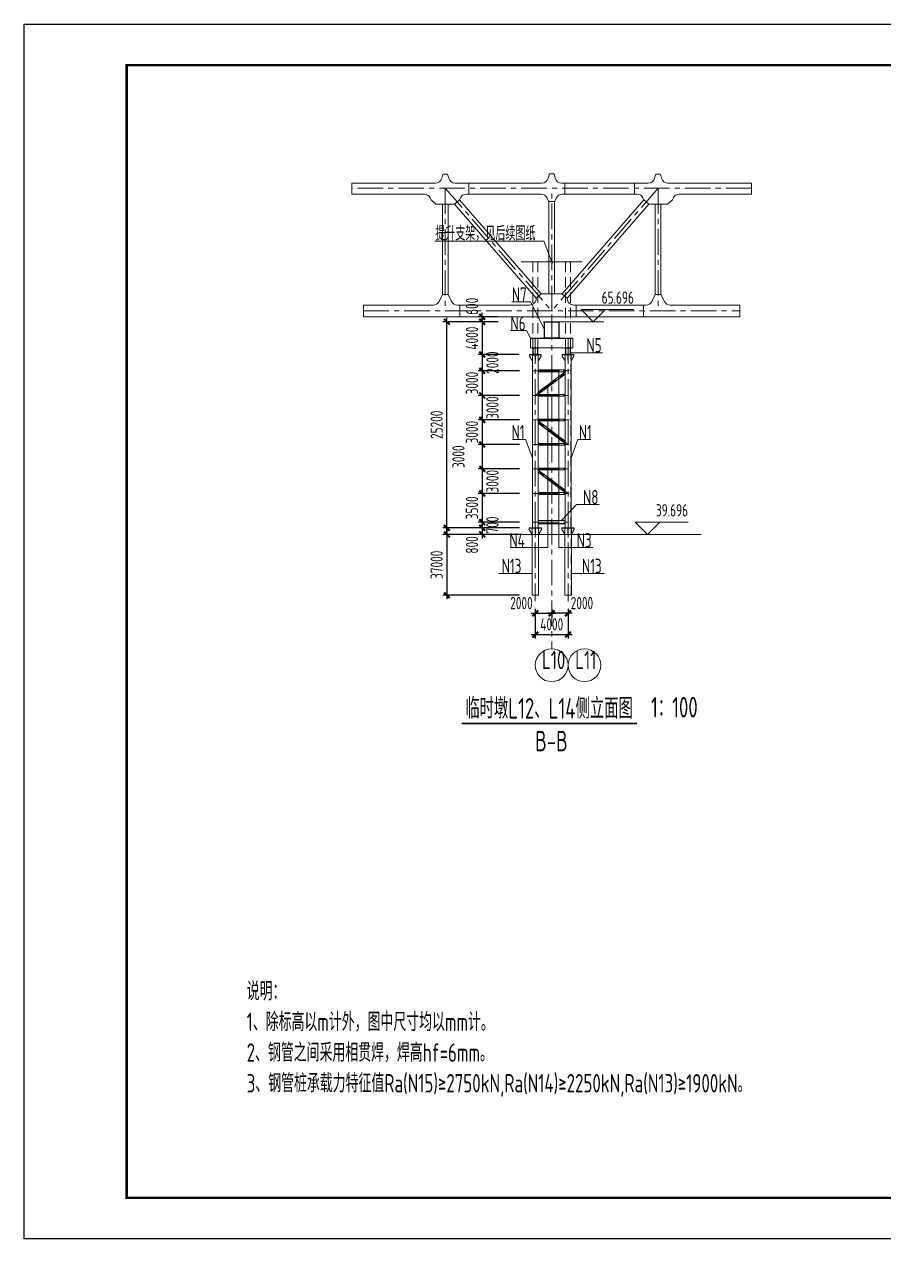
# Model space of a CAD drawing. Extents: x -2876908 to 633791, y -1383861 to 872234.
# Drawn here: x -576054 to -471054, y -1355393 to -1206893 of the extents above; entities that cross this region are included whole.
import ezdxf
from ezdxf.enums import TextEntityAlignment as Align

# ---------------------------------------------------------------- set-up
doc = ezdxf.new("R2010")
doc.units = 0
doc.header["$LTSCALE"] = 5
doc.header["$MEASUREMENT"] = 0
for name, pattern in [('CENTER', [2, 1.25, -0.25, 0.25, -0.25]), ('DASH', [0.35, 0.25, -0.1]), ('DASHED', [0.75, 0.5, -0.25])]:
    doc.linetypes.add(name, pattern=pattern)
doc.layers.get('0').update_dxf_attribs({"linetype": 'CONTINUOUS', "lineweight": 25})
doc.layers.get('DEFPOINTS').update_dxf_attribs({"color": 35, "linetype": 'CONTINUOUS', "lineweight": 13})
for name, color, linetype, lineweight in [('1粗实线', 1, 'CONTINUOUS', 30), ('3中心线', 6, 'CENTER', 18), ('4虚线', 2, 'DASHED', 18), ('5标注', 3, 'CONTINUOUS', 15), ('6文本', 7, 'CONTINUOUS', 15), ('7边界线', 8, 'CONTINUOUS', 15), ('8轮廓线', 4, 'CONTINUOUS', 15), ('DIM', 3, 'CONTINUOUS', 0), ('HFZT', 5, 'CONTINUOUS', 15), ('REIND', 1, 'CONTINUOUS', 0), ('THIN', 7, 'CONTINUOUS', 0)]:
    doc.layers.add(name, color=color, linetype=linetype, lineweight=lineweight)
doc.layers.add('M_Dim', color=3, linetype='CONTINUOUS')
doc.layers.add('M_Prof', color=2, linetype='CONTINUOUS')
doc.styles.add('TSSD_Dimension', font='tssdeng.shx', dxfattribs={"width": 0.7, "bigfont": 'hztxt.shx'})
doc.styles.add('TSSD_NORM', font='tssdeng.shx', dxfattribs={"width": 0.7, "bigfont": 'hztxt.shx'})
doc.dimstyles.new('TSSD_100_100', dxfattribs={"dimtxt": 300, "dimasz": 100, "dimexe": 100, "dimexo": 250, "dimgap": 100, "dimtad": 1, "dimdec": 0, "dimzin": 0, "dimdsep": 46, "dimtxsty": 'TSSD_Dimension', "dimblk": 'ARCHTICK', "dimblk1": 'ARCHTICK', "dimblk2": 'ARCHTICK', "dimcen": 0, "dimdle": 100, "dimclrt": 7, "dimadec": 0, "dimazin": 0, "dimtfac": 1, "dimtdec": 0, "dimtix": 1, "dimtmove": 2, "dimatfit": 3, "dimfxl": 1, "dimtolj": 1, "dimtzin": 0, "dimarcsym": 0})

# ---------------------------------------------------------------- blocks, each defined once
blk = doc.blocks.new('LD')
at = {"layer": '3中心线', "ltscale": 500}
for p, q in [((-1150479, 4371), (-1199282, 4371)), ((-1187880, 4371), (-1174880, -10629)), ((-1187880, 4371), (-1187880, -10629)), ((-1174880, -10629), (-1174880, 4371)), ((-1161880, 4371), (-1174880, -10629)), ((-1161880, 4371), (-1161880, -10629)), ((-1197887, -10629), (-1151874, -10629))]:
    blk.add_line(p, q, dxfattribs=at)
at = {"layer": '8轮廓线'}
for p, q in [((-1188165, 6114), (-1188307, 5589)), ((-1188165, 6114), (-1187596, 6114)), ((-1187596, 6114), (-1187455, 5593)), ((-1175165, 6118), (-1175307, 5593)), ((-1175165, 6118), (-1174596, 6118)), ((-1174596, 6118), (-1174454, 5593)), ((-1162165, 6114), (-1162306, 5593)), ((-1162165, 6114), (-1161596, 6114)), ((-1161596, 6114), (-1161454, 5589)), ((-1189079, 4999), (-1199282, 4999)), ((-1199282, 4999), (-1199282, 3649)), ((-1185001, 5003), (-1186682, 5003)), ((-1185001, 5003), (-1176479, 5003)), ((-1185001, 5003), (-1185001, 3653)), ((-1176079, 5003), (-1176479, 5003)), ((-1173282, 5003), (-1173681, 5003)), ((-1164760, 5003), (-1173282, 5003)), ((-1173282, 5003), (-1173282, 3653)), ((-1163078, 5003), (-1164760, 5003)), ((-1164760, 5003), (-1164760, 3653)), ((-1159003, 4999), (-1160681, 4999)), ((-1159003, 4999), (-1150479, 4999)), ((-1150479, 4999), (-1150479, 3649)), ((-1199282, 3649), (-1190758, 3649)), ((-1190458, 3649), (-1190758, 3649)), ((-1189624, 2970), (-1189742, 3206)), ((-1186137, 2970), (-1186016, 3210)), ((-1185301, 3653), (-1185001, 3653)), ((-1176479, 3653), (-1185001, 3653)), ((-1176479, 3653), (-1176179, 3653)), ((-1175463, 3210), (-1175230, 2744)), ((-1174297, 3210), (-1174530, 2744)), ((-1173282, 3653), (-1173582, 3653)), ((-1173282, 3653), (-1164760, 3653)), ((-1164460, 3653), (-1164760, 3653)), ((-1163624, 2970), (-1163744, 3210)), ((-1160137, 2970), (-1160018, 3206)), ((-1159303, 3649), (-1159003, 3649)), ((-1150479, 3649), (-1159003, 3649)), ((-1189019, 2446), (-1189624, 2970)), ((-1189019, 2446), (-1186741, 2446)), ((-1188230, 2446), (-1188230, -8636)), ((-1187530, 2446), (-1187530, -8636)), ((-1186741, 2446), (-1186137, 2970)), ((-1186741, 2446), (-1176774, -9055)), ((-1186137, 2970), (-1176169, -8531)), ((-1175230, 2744), (-1175230, -8531)), ((-1175230, 2744), (-1174530, 2744)), ((-1174530, 2744), (-1174530, -8531)), ((-1163624, 2970), (-1173591, -8531)), ((-1163019, 2446), (-1172987, -9055)), ((-1163019, 2446), (-1163624, 2970)), ((-1163019, 2446), (-1160741, 2446)), ((-1162230, 2446), (-1162230, -8636)), ((-1161530, 2446), (-1161530, -8636)), ((-1160741, 2446), (-1160137, 2970)), ((-1188644, -9463), (-1188230, -8636)), ((-1188230, -8636), (-1187530, -8636)), ((-1187117, -9463), (-1187530, -8636)), ((-1176169, -8531), (-1176774, -9055)), ((-1176169, -8531), (-1173591, -8531)), ((-1173591, -8531), (-1172987, -9055)), ((-1162644, -9463), (-1162230, -8636)), ((-1162230, -8636), (-1161530, -8636)), ((-1161117, -9463), (-1161530, -8636)), ((-1197887, -9905), (-1197887, -11353)), ((-1197887, -9905), (-1189659, -9905)), ((-1189659, -9905), (-1189359, -9905)), ((-1186101, -9905), (-1186401, -9905)), ((-1186101, -9905), (-1186101, -11353)), ((-1186101, -9905), (-1177874, -9905)), ((-1177874, -9905), (-1177574, -9905)), ((-1176774, -9055), (-1176774, -9105)), ((-1172987, -9055), (-1172987, -9105)), ((-1171887, -9905), (-1172187, -9905)), ((-1171887, -9905), (-1171887, -11353)), ((-1163659, -9905), (-1171887, -9905)), ((-1163659, -9905), (-1163359, -9905)), ((-1163659, -9905), (-1163659, -11353)), ((-1160101, -9905), (-1160401, -9905)), ((-1160101, -9905), (-1151874, -9905)), ((-1151874, -9905), (-1151874, -11353)), ((-1186101, -11353), (-1197887, -11353)), ((-1171887, -11353), (-1186101, -11353)), ((-1171887, -11353), (-1160101, -11353)), ((-1151874, -11353), (-1160101, -11353))]:
    blk.add_line(p, q, dxfattribs=at)
for centre, start, end in [((-1189079, 5799), 270, 344.82495), ((-1186682, 5803), 195.17505, 270), ((-1176079, 5803), 270, 344.82495), ((-1173681, 5803), 195.17505, 270), ((-1163078, 5803), 270, 344.82495), ((-1160681, 5799), 195.17505, 270), ((-1190458, 2849), 26.56505, 90), ((-1185301, 2853), 90, 153.43495), ((-1176179, 2853), 26.56505, 90), ((-1173582, 2853), 90, 153.43495), ((-1164460, 2853), 26.56505, 90), ((-1159303, 2849), 90, 153.43495), ((-1189359, -9105), 270, 333.43495), ((-1186401, -9105), 206.56505, 270), ((-1177574, -9105), 269.99825, 0), ((-1172187, -9105), 180, 270.00175), ((-1163359, -9105), 270, 333.43495), ((-1160401, -9105), 206.56505, 270)]:
    blk.add_arc(centre, 800, start, end, dxfattribs=at)
blk = doc.blocks.new('_ArchTick')
at = {"color": 0, "linetype": 'ByBlock', "const_width": 0.5}
blk.add_lwpolyline([(-0.71, -0.71), (0.71, 0.71)], dxfattribs=at)
blk = doc.blocks.new('*D1634')
at = {"layer": 'DEFPOINTS', "color": 0, "transparency": 16777216}
for p in [(-514283, -1269269), (-524420, -1276709), (-514283, -1276709)]:
    blk.add_point(p, dxfattribs=at)
at = {"layer": 'DIM', "color": 0, "lineweight": -2, "transparency": 16777216}
for p, q in [((-515533, -1269269), (-524920, -1269269)), ((-524420, -1268769), (-524420, -1277209)), ((-515533, -1276709), (-524920, -1276709))]:
    blk.add_line(p, q, dxfattribs=at)
at = {"layer": 'DIM', "color": 0, "lineweight": -2, "transparency": 16777216, "xscale": 500, "yscale": 500, "zscale": 500}
for p, rotation in [((-524420, -1269269), 90), ((-524420, -1276709), 270)]:
    blk.add_blockref('_ArchTick', p, dxfattribs=dict(at, rotation=rotation))
at = {"layer": 'DIM', "color": 7, "transparency": 16777216, "insert": (-525670, -1272989), "char_height": 1500, "attachment_point": 5, "rotation": 90, "style": 'TSSD_Dimension'}
blk.add_mtext('\\A1;37000', dxfattribs=at)
blk = doc.blocks.new('*D1635')
at = {"layer": 'DEFPOINTS', "color": 0, "transparency": 16777216}
for p in [(-516916, -1243268), (-520109, -1247268), (-516916, -1247268)]:
    blk.add_point(p, dxfattribs=at)
at = {"layer": 'DIM', "color": 0, "lineweight": -2, "transparency": 16777216}
for p, q in [((-520109, -1242768), (-520109, -1247768)), ((-518166, -1243268), (-520609, -1243268)), ((-518166, -1247268), (-520609, -1247268))]:
    blk.add_line(p, q, dxfattribs=at)
at = {"layer": 'DIM', "color": 0, "lineweight": -2, "transparency": 16777216, "xscale": 500, "yscale": 500, "zscale": 500}
for p, rotation in [((-520109, -1243268), 90), ((-520109, -1247268), 270)]:
    blk.add_blockref('_ArchTick', p, dxfattribs=dict(at, rotation=rotation))
at = {"layer": 'DIM', "color": 7, "transparency": 16777216, "insert": (-521359, -1245268), "char_height": 1500, "attachment_point": 5, "rotation": 90, "style": 'TSSD_Dimension'}
blk.add_mtext('\\A1;4000', dxfattribs=at)
blk = doc.blocks.new('*D1636')
at = {"layer": 'DEFPOINTS', "color": 0, "transparency": 16777216}
for p in [(-514283, -1249268), (-520109, -1252268), (-514283, -1252268)]:
    blk.add_point(p, dxfattribs=at)
at = {"layer": 'DIM', "color": 0, "lineweight": -2, "transparency": 16777216}
for p, q in [((-520109, -1249268), (-520109, -1248768)), ((-515533, -1249268), (-520609, -1249268)), ((-520109, -1249268), (-520109, -1252268)), ((-515533, -1252268), (-520609, -1252268)), ((-520109, -1252268), (-520109, -1252768))]:
    blk.add_line(p, q, dxfattribs=at)
at = {"layer": 'DIM', "color": 0, "lineweight": -2, "transparency": 16777216, "xscale": 500, "yscale": 500, "zscale": 500}
for p, rotation in [((-520109, -1249268), 270), ((-520109, -1252268), 90)]:
    blk.add_blockref('_ArchTick', p, dxfattribs=dict(at, rotation=rotation))
at = {"layer": 'DIM', "color": 7, "transparency": 16777216, "insert": (-521359, -1250768), "char_height": 1500, "attachment_point": 5, "rotation": 90, "style": 'TSSD_Dimension'}
blk.add_mtext('\\A1;3000', dxfattribs=at)
blk = doc.blocks.new('*D1637')
at = {"layer": 'DEFPOINTS', "color": 0, "transparency": 16777216}
for p in [(-514283, -1252268), (-520109, -1255268), (-514283, -1255268)]:
    blk.add_point(p, dxfattribs=at)
at = {"layer": 'DIM', "color": 0, "lineweight": -2, "transparency": 16777216}
for p, q in [((-520109, -1251768), (-520109, -1255768)), ((-515533, -1252268), (-520609, -1252268)), ((-515533, -1255268), (-520609, -1255268))]:
    blk.add_line(p, q, dxfattribs=at)
at = {"layer": 'DIM', "color": 0, "lineweight": -2, "transparency": 16777216, "xscale": 500, "yscale": 500, "zscale": 500}
for p, rotation in [((-520109, -1252268), 90), ((-520109, -1255268), 270)]:
    blk.add_blockref('_ArchTick', p, dxfattribs=dict(at, rotation=rotation))
at = {"layer": 'DIM', "color": 7, "transparency": 16777216, "insert": (-518859, -1253768), "char_height": 1500, "attachment_point": 5, "rotation": 90, "style": 'TSSD_Dimension'}
blk.add_mtext('\\A1;3000', dxfattribs=at)
blk = doc.blocks.new('*D1638')
at = {"layer": 'DEFPOINTS', "color": 0, "transparency": 16777216}
for p in [(-514283, -1255268), (-520109, -1258268), (-514283, -1258268)]:
    blk.add_point(p, dxfattribs=at)
at = {"layer": 'DIM', "color": 0, "lineweight": -2, "transparency": 16777216}
for p, q in [((-520109, -1255268), (-520109, -1254768)), ((-515533, -1255268), (-520609, -1255268)), ((-520109, -1255268), (-520109, -1258268)), ((-515533, -1258268), (-520609, -1258268)), ((-520109, -1258268), (-520109, -1258768))]:
    blk.add_line(p, q, dxfattribs=at)
at = {"layer": 'DIM', "color": 0, "lineweight": -2, "transparency": 16777216, "xscale": 500, "yscale": 500, "zscale": 500}
for p, rotation in [((-520109, -1255268), 270), ((-520109, -1258268), 90)]:
    blk.add_blockref('_ArchTick', p, dxfattribs=dict(at, rotation=rotation))
at = {"layer": 'DIM', "color": 7, "transparency": 16777216, "insert": (-521359, -1256768), "char_height": 1500, "attachment_point": 5, "rotation": 90, "style": 'TSSD_Dimension'}
blk.add_mtext('\\A1;3000', dxfattribs=at)
blk = doc.blocks.new('*D1639')
at = {"layer": 'DEFPOINTS', "color": 0, "transparency": 16777216}
for p in [(-514283, -1258268), (-520109, -1261268), (-514283, -1261268)]:
    blk.add_point(p, dxfattribs=at)
at = {"layer": 'DIM', "color": 0, "lineweight": -2, "transparency": 16777216}
for p, q in [((-520109, -1257768), (-520109, -1261768)), ((-515533, -1258268), (-520609, -1258268)), ((-515533, -1261268), (-520609, -1261268))]:
    blk.add_line(p, q, dxfattribs=at)
at = {"layer": 'DIM', "color": 0, "lineweight": -2, "transparency": 16777216, "xscale": 500, "yscale": 500, "zscale": 500}
for p, rotation in [((-520109, -1258268), 90), ((-520109, -1261268), 270)]:
    blk.add_blockref('_ArchTick', p, dxfattribs=dict(at, rotation=rotation))
at = {"layer": 'DIM', "color": 7, "transparency": 16777216, "insert": (-523009, -1259768), "char_height": 1500, "attachment_point": 5, "rotation": 90, "style": 'TSSD_Dimension'}
blk.add_mtext('\\A1;3000', dxfattribs=at)
blk = doc.blocks.new('*D1640')
at = {"layer": 'DEFPOINTS', "color": 0, "transparency": 16777216}
for p in [(-514283, -1261268), (-520109, -1264268), (-514283, -1264268)]:
    blk.add_point(p, dxfattribs=at)
at = {"layer": 'DIM', "color": 0, "lineweight": -2, "transparency": 16777216}
for p, q in [((-515533, -1261268), (-520609, -1261268)), ((-520109, -1260768), (-520109, -1264768)), ((-515533, -1264268), (-520609, -1264268))]:
    blk.add_line(p, q, dxfattribs=at)
at = {"layer": 'DIM', "color": 0, "lineweight": -2, "transparency": 16777216, "xscale": 500, "yscale": 500, "zscale": 500}
for p, rotation in [((-520109, -1261268), 90), ((-520109, -1264268), 270)]:
    blk.add_blockref('_ArchTick', p, dxfattribs=dict(at, rotation=rotation))
at = {"layer": 'DIM', "color": 7, "transparency": 16777216, "insert": (-518859, -1262768), "char_height": 1500, "attachment_point": 5, "rotation": 90, "style": 'TSSD_Dimension'}
blk.add_mtext('\\A1;3000', dxfattribs=at)
blk = doc.blocks.new('*D1641')
at = {"layer": 'DEFPOINTS', "color": 0, "transparency": 16777216}
for p in [(-514283, -1264268), (-520109, -1267768), (-514283, -1267768)]:
    blk.add_point(p, dxfattribs=at)
at = {"layer": 'DIM', "color": 0, "lineweight": -2, "transparency": 16777216}
for p, q in [((-515533, -1264268), (-520609, -1264268)), ((-520109, -1264268), (-520109, -1263768)), ((-520109, -1264268), (-520109, -1267768)), ((-515533, -1267768), (-520609, -1267768)), ((-520109, -1267768), (-520109, -1268268))]:
    blk.add_line(p, q, dxfattribs=at)
at = {"layer": 'DIM', "color": 0, "lineweight": -2, "transparency": 16777216, "xscale": 500, "yscale": 500, "zscale": 500}
for p, rotation in [((-520109, -1264268), 270), ((-520109, -1267768), 90)]:
    blk.add_blockref('_ArchTick', p, dxfattribs=dict(at, rotation=rotation))
at = {"layer": 'DIM', "color": 7, "transparency": 16777216, "insert": (-521359, -1266018), "char_height": 1500, "attachment_point": 5, "rotation": 90, "style": 'TSSD_Dimension'}
blk.add_mtext('\\A1;3500', dxfattribs=at)
blk = doc.blocks.new('*D1642')
at = {"layer": 'DEFPOINTS', "color": 0, "transparency": 16777216}
for p in [(-514283, -1267768), (-520109, -1268468), (-514283, -1268468)]:
    blk.add_point(p, dxfattribs=at)
at = {"layer": 'DIM', "color": 0, "lineweight": -2, "transparency": 16777216}
for p, q in [((-515533, -1267768), (-520609, -1267768)), ((-520109, -1267768), (-520109, -1267268)), ((-520109, -1267768), (-520109, -1268468)), ((-515533, -1268468), (-520609, -1268468)), ((-520109, -1268468), (-520109, -1268968))]:
    blk.add_line(p, q, dxfattribs=at)
at = {"layer": 'DIM', "color": 0, "lineweight": -2, "transparency": 16777216, "xscale": 500, "yscale": 500, "zscale": 500}
for p, rotation in [((-520109, -1267768), 270), ((-520109, -1268468), 90)]:
    blk.add_blockref('_ArchTick', p, dxfattribs=dict(at, rotation=rotation))
at = {"layer": 'DIM', "color": 7, "transparency": 16777216, "insert": (-518859, -1268118), "char_height": 1500, "attachment_point": 5, "rotation": 90, "style": 'TSSD_Dimension'}
blk.add_mtext('\\A1;700', dxfattribs=at)
blk = doc.blocks.new('*D1643')
at = {"layer": 'DEFPOINTS', "color": 0, "transparency": 16777216}
for p in [(-520109, -1269268), (-514283, -1268468), (-514283, -1269268)]:
    blk.add_point(p, dxfattribs=at)
at = {"layer": 'DIM', "color": 0, "lineweight": -2, "transparency": 16777216}
for p, q in [((-520109, -1268468), (-520109, -1267968)), ((-515533, -1268468), (-520609, -1268468)), ((-515533, -1269268), (-520609, -1269268)), ((-520109, -1268468), (-520109, -1269268)), ((-520109, -1269268), (-520109, -1269768))]:
    blk.add_line(p, q, dxfattribs=at)
at = {"layer": 'DIM', "color": 0, "lineweight": -2, "transparency": 16777216, "xscale": 500, "yscale": 500, "zscale": 500}
for p, rotation in [((-520109, -1268468), 270), ((-520109, -1269268), 90)]:
    blk.add_blockref('_ArchTick', p, dxfattribs=dict(at, rotation=rotation))
at = {"layer": 'DIM', "color": 7, "transparency": 16777216, "insert": (-521359, -1270558), "char_height": 1500, "attachment_point": 5, "rotation": 90, "style": 'TSSD_Dimension'}
blk.add_mtext('\\A1;800', dxfattribs=at)
blk = doc.blocks.new('*D1644')
at = {"layer": 'DEFPOINTS', "color": 0, "transparency": 16777216}
for p in [(-520109, -1242668), (-516916, -1242668), (-516916, -1243268)]:
    blk.add_point(p, dxfattribs=at)
at = {"layer": 'DIM', "color": 0, "lineweight": -2, "transparency": 16777216}
for p, q in [((-518166, -1242668), (-520609, -1242668)), ((-520109, -1242668), (-520109, -1242168)), ((-520109, -1243268), (-520109, -1242668)), ((-518166, -1243268), (-520609, -1243268)), ((-520109, -1243268), (-520109, -1243768))]:
    blk.add_line(p, q, dxfattribs=at)
at = {"layer": 'DIM', "color": 0, "lineweight": -2, "transparency": 16777216, "xscale": 500, "yscale": 500, "zscale": 500}
for p, rotation in [((-520109, -1242668), 270), ((-520109, -1243268), 90)]:
    blk.add_blockref('_ArchTick', p, dxfattribs=dict(at, rotation=rotation))
at = {"layer": 'DIM', "color": 7, "transparency": 16777216, "insert": (-521359, -1241378), "char_height": 1500, "attachment_point": 5, "rotation": 90, "style": 'TSSD_Dimension'}
blk.add_mtext('\\A1;600', dxfattribs=at)
blk = doc.blocks.new('*D1645')
at = {"layer": 'DEFPOINTS', "color": 0, "transparency": 16777216}
for p in [(-524420, -1243268), (-516916, -1243268), (-516916, -1268468)]:
    blk.add_point(p, dxfattribs=at)
at = {"layer": 'DIM', "color": 0, "lineweight": -2, "transparency": 16777216}
for p, q in [((-524420, -1268968), (-524420, -1242768)), ((-518166, -1243268), (-524920, -1243268)), ((-518166, -1268468), (-524920, -1268468))]:
    blk.add_line(p, q, dxfattribs=at)
at = {"layer": 'DIM', "color": 0, "lineweight": -2, "transparency": 16777216, "xscale": 500, "yscale": 500, "zscale": 500}
for p, rotation in [((-524420, -1243268), 90), ((-524420, -1268468), 270)]:
    blk.add_blockref('_ArchTick', p, dxfattribs=dict(at, rotation=rotation))
at = {"layer": 'DIM', "color": 7, "transparency": 16777216, "insert": (-525670, -1255868), "char_height": 1500, "attachment_point": 5, "rotation": 90, "style": 'TSSD_Dimension'}
blk.add_mtext('\\A1;25200', dxfattribs=at)
blk = doc.blocks.new('*D1646')
at = {"layer": 'DEFPOINTS', "color": 0, "transparency": 16777216}
for p in [(-513618, -1277109), (-511618, -1277109), (-511618, -1278916)]:
    blk.add_point(p, dxfattribs=at)
at = {"layer": 'DIM', "color": 0, "lineweight": -2, "transparency": 16777216}
for p, q in [((-513618, -1278359), (-513618, -1279416)), ((-511618, -1278359), (-511618, -1279416)), ((-514118, -1278916), (-511118, -1278916))]:
    blk.add_line(p, q, dxfattribs=at)
at = {"layer": 'DIM', "color": 0, "lineweight": -2, "transparency": 16777216, "xscale": 500, "yscale": 500, "zscale": 500, "rotation": 180}
blk.add_blockref('_ArchTick', (-513618, -1278916), dxfattribs=at)
at = {"layer": 'DIM', "color": 0, "lineweight": -2, "transparency": 16777216, "xscale": 500, "yscale": 500, "zscale": 500}
blk.add_blockref('_ArchTick', (-511618, -1278916), dxfattribs=at)
at = {"layer": 'DIM', "color": 7, "transparency": 16777216, "insert": (-515312, -1277666), "char_height": 1500, "attachment_point": 5, "style": 'TSSD_Dimension'}
blk.add_mtext('\\A1;2000', dxfattribs=at)
blk = doc.blocks.new('*D1647')
at = {"layer": 'DEFPOINTS', "color": 0, "transparency": 16777216}
for p in [(-511618, -1277109), (-509618, -1277109), (-511618, -1278916)]:
    blk.add_point(p, dxfattribs=at)
at = {"layer": 'DIM', "color": 0, "lineweight": -2, "transparency": 16777216}
for p, q in [((-511618, -1278359), (-511618, -1279416)), ((-509618, -1278359), (-509618, -1279416)), ((-509118, -1278916), (-512118, -1278916))]:
    blk.add_line(p, q, dxfattribs=at)
at = {"layer": 'DIM', "color": 0, "lineweight": -2, "transparency": 16777216, "xscale": 500, "yscale": 500, "zscale": 500, "rotation": 180}
blk.add_blockref('_ArchTick', (-511618, -1278916), dxfattribs=at)
at = {"layer": 'DIM', "color": 0, "lineweight": -2, "transparency": 16777216, "xscale": 500, "yscale": 500, "zscale": 500}
blk.add_blockref('_ArchTick', (-509618, -1278916), dxfattribs=at)
at = {"layer": 'DIM', "color": 7, "transparency": 16777216, "insert": (-507924, -1277666), "char_height": 1500, "attachment_point": 5, "style": 'TSSD_Dimension'}
blk.add_mtext('\\A1;2000', dxfattribs=at)
blk = doc.blocks.new('*D1648')
at = {"layer": 'DEFPOINTS', "color": 0, "transparency": 16777216}
for p in [(-513618, -1277109), (-509618, -1277109), (-509618, -1281518)]:
    blk.add_point(p, dxfattribs=at)
at = {"layer": 'DIM', "color": 0, "lineweight": -2, "transparency": 16777216}
for p, q in [((-513618, -1278359), (-513618, -1282018)), ((-509618, -1278359), (-509618, -1282018)), ((-514118, -1281518), (-509118, -1281518))]:
    blk.add_line(p, q, dxfattribs=at)
at = {"layer": 'DIM', "color": 0, "lineweight": -2, "transparency": 16777216, "xscale": 500, "yscale": 500, "zscale": 500, "rotation": 180}
blk.add_blockref('_ArchTick', (-513618, -1281518), dxfattribs=at)
at = {"layer": 'DIM', "color": 0, "lineweight": -2, "transparency": 16777216, "xscale": 500, "yscale": 500, "zscale": 500}
blk.add_blockref('_ArchTick', (-509618, -1281518), dxfattribs=at)
at = {"layer": 'DIM', "color": 7, "transparency": 16777216, "insert": (-511618, -1280268), "char_height": 1500, "attachment_point": 5, "style": 'TSSD_Dimension'}
blk.add_mtext('\\A1;4000', dxfattribs=at)
blk = doc.blocks.new('施工设计图框')
at = {"color": 7, "linetype": 'Continuous'}
blk.add_lwpolyline([(-395.5, -13.5), (-395.5, 283.5), (24.5, 283.5), (24.5, -13.5), (-395.5, -13.5)], dxfattribs=at)
at = {"layer": '1粗实线', "color": 7, "linetype": 'Continuous', "const_width": 0.6}
blk.add_lwpolyline([(-370.5, -3.5), (-370.5, 273.5), (14.5, 273.5), (14.5, -3.5), (-370.5, -3.5)], dxfattribs=at)
at = {"layer": 'HFZT', "color": 2, "style": 'TSSD_NORM', "width": 0.7}
for tag, height, p in [('比例尺', 2.5, (7.25, 17.5)), ('图号', 2.5, (-20.49, 3.5)), ('日期', 2.5, (7.25, 3.5)), ('图名', 4, (-76.24, 0.75))]:
    blk.add_attdef(tag, text='', height=height, dxfattribs=at).set_placement(p, align=Align.MIDDLE)
blk = doc.blocks.new('*D1649')
at = {"layer": 'DEFPOINTS', "color": 0, "transparency": 16777216}
for p in [(-514328, -1247268), (-520109, -1249268), (-514283, -1249268)]:
    blk.add_point(p, dxfattribs=at)
at = {"layer": 'DIM', "color": 0, "lineweight": -2, "transparency": 16777216}
for p, q in [((-515578, -1247268), (-520609, -1247268)), ((-520109, -1246768), (-520109, -1249768)), ((-515533, -1249268), (-520609, -1249268))]:
    blk.add_line(p, q, dxfattribs=at)
at = {"layer": 'DIM', "color": 0, "lineweight": -2, "transparency": 16777216, "xscale": 500, "yscale": 500, "zscale": 500}
for p, rotation in [((-520109, -1247268), 90), ((-520109, -1249268), 270)]:
    blk.add_blockref('_ArchTick', p, dxfattribs=dict(at, rotation=rotation))
at = {"layer": 'DIM', "color": 7, "transparency": 16777216, "insert": (-518859, -1248268), "char_height": 1500, "attachment_point": 5, "rotation": 90, "style": 'TSSD_Dimension'}
blk.add_mtext('\\A1;2000', dxfattribs=at)

msp = doc.modelspace()

# ---------------------------------------------------------------- linework, layer by layer
at = {"layer": '3中心线', "ltscale": 500}
for p, q in [((-511617.844, -1242364.226), (-511617.844, -1283271.326)), ((-513617.844, -1245268.226), (-513617.844, -1277437.206)), ((-509617.844, -1245268.226), (-509617.844, -1277437.206)), ((-513932.844, -1249268.226), (-509302.844, -1249268.226)), ((-513617.844, -1252268.226), (-509617.844, -1249268.226)), ((-513932.844, -1252268.226), (-509302.844, -1252268.226)), ((-513932.844, -1255268.226), (-509302.844, -1255268.226)), ((-509617.844, -1258268.226), (-513617.844, -1255268.226)), ((-513932.844, -1258268.226), (-509302.844, -1258268.226)), ((-513932.844, -1261268.226), (-509302.844, -1261268.226)), ((-509617.844, -1264268.226), (-513617.844, -1261268.226)), ((-513932.844, -1264268.226), (-509302.844, -1264268.226)), ((-513932.844, -1267767.908), (-509302.844, -1267767.908))]:
    msp.add_line(p, q, dxfattribs=at)
at = {"layer": '4虚线', "ltscale": 500}
for p, q in [((-513932.844, -1235940.079), (-513932.844, -1246468.226)), ((-513922.844, -1235940.079), (-513922.844, -1246468.226)), ((-513312.844, -1235940.079), (-513312.844, -1246468.226)), ((-513302.844, -1235940.079), (-513302.844, -1246468.226)), ((-509932.844, -1235940.079), (-509932.844, -1246438.226)), ((-509922.844, -1235940.079), (-509922.844, -1246438.226)), ((-509312.844, -1235940.079), (-509312.844, -1246438.226)), ((-509302.844, -1235940.079), (-509302.844, -1246438.226)), ((-513967.844, -1268467.908), (-513967.844, -1247298.226)), ((-513267.844, -1268467.908), (-513267.844, -1247298.226)), ((-509967.844, -1268467.908), (-509967.844, -1247298.226)), ((-509267.844, -1268467.908), (-509267.844, -1247298.226)), ((-513257.844, -1249164.726), (-509977.844, -1249164.726)), ((-513257.844, -1249371.726), (-509977.844, -1249371.726)), ((-513257.844, -1251868.851), (-509977.844, -1249408.851)), ((-513257.844, -1252127.601), (-509977.844, -1249667.601)), ((-513257.844, -1252164.726), (-509977.844, -1252164.726)), ((-513257.844, -1252371.726), (-509977.844, -1252371.726)), ((-513257.844, -1255164.726), (-509977.844, -1255164.726)), ((-513257.844, -1255371.726), (-509977.844, -1255371.726)), ((-513257.844, -1255408.851), (-509977.844, -1257868.851)), ((-513257.844, -1255667.601), (-509977.844, -1258127.601)), ((-513257.844, -1258164.726), (-509977.844, -1258164.726)), ((-513257.844, -1258371.726), (-509977.844, -1258371.726)), ((-513257.844, -1261164.726), (-509977.844, -1261164.726)), ((-513257.844, -1261371.726), (-509977.844, -1261371.726)), ((-513257.844, -1261408.851), (-509977.844, -1263868.851)), ((-513257.844, -1261667.601), (-509977.844, -1264127.601)), ((-513257.844, -1264164.726), (-509977.844, -1264164.726)), ((-513257.844, -1264371.726), (-509977.844, -1264371.726)), ((-514005.844, -1276708.564), (-514005.844, -1268497.908)), ((-513229.844, -1276708.564), (-513229.844, -1268497.908)), ((-510005.844, -1276708.564), (-510005.844, -1268497.908)), ((-509229.844, -1276708.564), (-509229.844, -1268497.908))]:
    msp.add_line(p, q, dxfattribs=at)
at = {"layer": '5标注'}
for p, q in [((-512573.163, -1233423.033), (-525902.413, -1233423.033)), ((-511617.844, -1235940.079), (-512573.163, -1233423.033)), ((-516488.399, -1240818.86), (-514199.046, -1240818.86)), ((-514199.046, -1240818.86), (-512517.844, -1244119.467)), ((-516659.174, -1244338.84), (-514715.132, -1244338.84)), ((-514715.132, -1244338.84), (-514217.844, -1245268.226)), ((-509417.844, -1247056.103), (-505415.412, -1247056.103)), ((-509257.844, -1259903.482), (-508410.749, -1257671.846)), ((-508410.749, -1257671.846), (-506842.672, -1257671.846)), ((-510426.091, -1267567.908), (-508586.182, -1265618.731)), ((-508586.182, -1265618.731), (-505833.165, -1265618.731)), ((-514017.844, -1274036.657), (-518085.191, -1274036.657)), ((-509217.844, -1274036.657), (-505150.497, -1274036.657))]:
    msp.add_line(p, q, dxfattribs=at)
at = {"layer": '5标注', "linetype": 'DASH', "ltscale": 100, "const_width": 30, "flags": 128}
for points in [[(-513967.844, -1249268.226), (-513267.844, -1249268.226)], [(-509967.844, -1249268.226), (-509267.844, -1249268.226)], [(-513967.844, -1252268.226), (-513267.844, -1252268.226)], [(-509967.844, -1252268.226), (-509267.844, -1252268.226)], [(-513967.844, -1255268.226), (-513267.844, -1255268.226)], [(-509967.844, -1255268.226), (-509267.844, -1255268.226)], [(-513967.844, -1258268.226), (-513267.844, -1258268.226)], [(-509967.844, -1258268.226), (-509267.844, -1258268.226)], [(-513967.844, -1261268.226), (-513267.844, -1261268.226)], [(-509967.844, -1261268.226), (-509267.844, -1261268.226)], [(-513967.844, -1264268.226), (-513267.844, -1264268.226)], [(-509967.844, -1264268.226), (-509267.844, -1264268.226)], [(-513967.844, -1267767.908), (-513267.844, -1267767.908)], [(-509967.844, -1267767.908), (-509267.844, -1267767.908)]]:
    msp.add_lwpolyline(points, dxfattribs=at)
at = {"layer": '5标注'}
for points in [[(-510753.092, -1249268.226), (-510753.092, -1270882.232), (-506610.331, -1270882.232)], [(-512089.048, -1251121.63), (-512089.048, -1270882.232), (-516655.15, -1270882.232)], [(-513977.844, -1259903.482), (-514824.939, -1257671.846), (-516393.016, -1257671.846)]]:
    msp.add_lwpolyline(points, dxfattribs=at)
for centre in [(-511617.844, -1285271.326), (-507617.844, -1285271.326)]:
    msp.add_circle(centre, 2000, dxfattribs=at)
at = {"layer": '7边界线'}
msp.add_line((-522971.638, -1269268.226), (-493352.135, -1269268.226), dxfattribs=at)
at = {"layer": '8轮廓线'}
for p, q in [((-514217.844, -1246468.226), (-514217.844, -1245268.226)), ((-514217.844, -1245268.226), (-509017.844, -1245268.226)), ((-514217.844, -1245298.226), (-509017.844, -1245298.226)), ((-509017.844, -1246468.226), (-509017.844, -1245268.226)), ((-514327.844, -1247298.226), (-514327.844, -1247268.226)), ((-514327.844, -1247268.226), (-512907.844, -1247268.226)), ((-512907.844, -1247298.226), (-514327.844, -1247298.226)), ((-514327.844, -1247298.226), (-514327.844, -1247468.226)), ((-514217.844, -1246438.226), (-509017.844, -1246438.226)), ((-514217.844, -1246468.226), (-509017.844, -1246468.226)), ((-513977.844, -1268467.908), (-513977.844, -1247298.226)), ((-513627.844, -1247298.226), (-513627.844, -1247948.226)), ((-513607.844, -1247298.226), (-513607.844, -1247948.226)), ((-513257.844, -1268467.908), (-513257.844, -1247298.226)), ((-512907.844, -1247298.226), (-512907.844, -1247268.226)), ((-512907.844, -1247298.226), (-512907.844, -1247468.226)), ((-512907.844, -1247298.226), (-512907.844, -1247468.226)), ((-510327.844, -1247298.226), (-510327.844, -1247268.226)), ((-510327.844, -1247268.226), (-508907.844, -1247268.226)), ((-508907.844, -1247298.226), (-510327.844, -1247298.226)), ((-510327.844, -1247298.226), (-510327.844, -1247468.226)), ((-509977.844, -1268467.908), (-509977.844, -1247298.226)), ((-509627.844, -1247298.226), (-509627.844, -1247948.226)), ((-509607.844, -1247298.226), (-509607.844, -1247948.226)), ((-509257.844, -1268467.908), (-509257.844, -1247298.226)), ((-508907.844, -1247298.226), (-508907.844, -1247268.226)), ((-508907.844, -1247298.226), (-508907.844, -1247468.226)), ((-508907.844, -1247298.226), (-508907.844, -1247468.226)), ((-514327.844, -1247468.226), (-514027.844, -1247948.226)), ((-514027.844, -1247948.226), (-513977.844, -1247948.226)), ((-513607.844, -1247948.226), (-513627.844, -1247948.226)), ((-513207.844, -1247948.226), (-513257.844, -1247948.226)), ((-512907.844, -1247468.226), (-513207.844, -1247948.226)), ((-510327.844, -1247468.226), (-510027.844, -1247948.226)), ((-510027.844, -1247948.226), (-509977.844, -1247948.226)), ((-509607.844, -1247948.226), (-509627.844, -1247948.226)), ((-509207.844, -1247948.226), (-509257.844, -1247948.226)), ((-509207.844, -1247948.226), (-508907.844, -1247468.226)), ((-513257.844, -1249158.726), (-509977.844, -1249158.726)), ((-513257.844, -1249377.726), (-509977.844, -1249377.726)), ((-513257.844, -1251861.351), (-509977.844, -1249401.351)), ((-513257.844, -1252135.101), (-509977.844, -1249675.101)), ((-513257.844, -1252158.726), (-509977.844, -1252158.726)), ((-513257.844, -1252377.726), (-509977.844, -1252377.726)), ((-513257.844, -1255158.726), (-509977.844, -1255158.726)), ((-513257.844, -1255377.726), (-509977.844, -1255377.726)), ((-513257.844, -1255401.351), (-509977.844, -1257861.351)), ((-513257.844, -1255675.101), (-509977.844, -1258135.101)), ((-513257.844, -1258158.726), (-509977.844, -1258158.726)), ((-513257.844, -1258377.726), (-509977.844, -1258377.726)), ((-513257.844, -1261158.726), (-509977.844, -1261158.726)), ((-513257.844, -1261377.726), (-509977.844, -1261377.726)), ((-513257.844, -1261401.351), (-509977.844, -1263861.351)), ((-513257.844, -1261675.101), (-509977.844, -1264135.101)), ((-513257.844, -1264158.726), (-509977.844, -1264158.726)), ((-513257.844, -1264377.726), (-509977.844, -1264377.726)), ((-513257.844, -1267567.908), (-509977.844, -1267567.908)), ((-513257.844, -1267588.908), (-509977.844, -1267588.908)), ((-513257.844, -1267946.908), (-509977.844, -1267946.908)), ((-513257.844, -1267967.908), (-509977.844, -1267967.908)), ((-514367.844, -1268497.908), (-514367.844, -1268467.908)), ((-514367.844, -1268467.908), (-512867.844, -1268467.908)), ((-512867.844, -1268497.908), (-514367.844, -1268497.908)), ((-514367.844, -1268497.908), (-514367.844, -1268667.908)), ((-514367.844, -1268667.908), (-514067.844, -1269147.908)), ((-514067.844, -1269147.908), (-514017.844, -1269147.908)), ((-514017.844, -1276708.564), (-514017.844, -1268497.908)), ((-513627.844, -1268497.908), (-513627.844, -1269147.908)), ((-513607.844, -1269147.908), (-513627.844, -1269147.908)), ((-513607.844, -1268497.908), (-513607.844, -1269147.908)), ((-513217.844, -1276708.564), (-513217.844, -1268497.908)), ((-513152.14, -1269147.908), (-513217.844, -1269147.908)), ((-512867.844, -1268667.908), (-513152.14, -1269147.908)), ((-512867.844, -1268497.908), (-512867.844, -1268467.908)), ((-512867.844, -1268497.908), (-512867.844, -1268667.908)), ((-510367.844, -1268497.908), (-510367.844, -1268467.908)), ((-510367.844, -1268467.908), (-508867.844, -1268467.908)), ((-508867.844, -1268497.908), (-510367.844, -1268497.908)), ((-510367.844, -1268497.908), (-510367.844, -1268667.908)), ((-510367.844, -1268667.908), (-510067.844, -1269147.908)), ((-510067.844, -1269147.908), (-510017.844, -1269147.908)), ((-510017.844, -1276708.564), (-510017.844, -1268497.908)), ((-509627.844, -1268497.908), (-509627.844, -1269147.908)), ((-509607.844, -1269147.908), (-509627.844, -1269147.908)), ((-509607.844, -1268497.908), (-509607.844, -1269147.908)), ((-509217.844, -1276708.564), (-509217.844, -1268497.908)), ((-509152.14, -1269147.908), (-509217.844, -1269147.908)), ((-508867.844, -1268667.908), (-509152.14, -1269147.908)), ((-508867.844, -1268497.908), (-508867.844, -1268467.908)), ((-508867.844, -1268497.908), (-508867.844, -1268667.908)), ((-514017.844, -1276708.564), (-513217.844, -1276708.564)), ((-510017.844, -1276708.564), (-509217.844, -1276708.564))]:
    msp.add_line(p, q, dxfattribs=at)
for points in [[(-512617.844, -1245268.226), (-510617.844, -1245268.226), (-510617.844, -1245238.226), (-510717.844, -1245238.226), (-510717.844, -1243298.226), (-510617.844, -1243298.226), (-510617.844, -1243268.226), (-512617.844, -1243268.226), (-512617.844, -1243298.226), (-512517.844, -1243298.226), (-512517.844, -1245238.226), (-512617.844, -1245238.226)], [(-512487.844, -1245238.226), (-510747.844, -1245238.226), (-510747.844, -1243298.226), (-512487.844, -1243298.226)], [(-514017.844, -1247268.226), (-513217.844, -1247268.226), (-513217.844, -1247244.226), (-513317.844, -1247244.226), (-513317.844, -1246492.226), (-513217.844, -1246492.226), (-513217.844, -1246468.226), (-514017.844, -1246468.226), (-514017.844, -1246492.226), (-513917.844, -1246492.226), (-513917.844, -1247244.226), (-514017.844, -1247244.226)], [(-513893.844, -1247244.226), (-513341.844, -1247244.226), (-513341.844, -1246492.226), (-513893.844, -1246492.226)], [(-510017.844, -1247268.226), (-509217.844, -1247268.226), (-509217.844, -1247244.226), (-509317.844, -1247244.226), (-509317.844, -1246492.226), (-509217.844, -1246492.226), (-509217.844, -1246468.226), (-510017.844, -1246468.226), (-510017.844, -1246492.226), (-509917.844, -1246492.226), (-509917.844, -1247244.226), (-510017.844, -1247244.226)], [(-509893.844, -1247244.226), (-509341.844, -1247244.226), (-509341.844, -1246492.226), (-509893.844, -1246492.226)]]:
    msp.add_lwpolyline(points, close=True, dxfattribs=at)
at = {"layer": 'M_Dim'}
msp.add_lwpolyline([(-522603.453, -1292406.625, 200, 200, 0), (-501186.315, -1292406.625, 200, 200, 0)], format="xyseb", dxfattribs=at)
at = {"layer": 'M_Prof'}
for p, q in [((-513977.844, -1247298.226), (-513257.844, -1247298.226)), ((-509977.844, -1249377.726), (-509977.844, -1249158.726))]:
    msp.add_line(p, q, dxfattribs=at)
at = {"layer": 'REIND', "const_width": 100}
for points in [[(-510803.092, -1249268.226, 1), (-510703.092, -1249268.226, 1)], [(-512139.048, -1251121.63, 1), (-512039.048, -1251121.63, 1)], [(-510803.092, -1252268.226, 1), (-510703.092, -1252268.226, 1)], [(-510803.092, -1255268.226, 1), (-510703.092, -1255268.226, 1)], [(-512139.048, -1256414.823, 1), (-512039.048, -1256414.823, 1)], [(-510803.092, -1258268.226, 1), (-510703.092, -1258268.226, 1)], [(-510803.092, -1261268.226, 1), (-510703.092, -1261268.226, 1)], [(-512139.048, -1262414.823, 1), (-512039.048, -1262414.823, 1)], [(-510803.092, -1264268.226, 1), (-510703.092, -1264268.226, 1)], [(-510476.091, -1267567.908, 1), (-510376.091, -1267567.908, 1)]]:
    msp.add_lwpolyline(points, format="xyb", close=True, dxfattribs=at)
at = {"layer": 'THIN'}
for p, q in [((-506536.445, -1243268.226), (-508036.445, -1241768.226)), ((-508036.445, -1241768.226), (-505036.445, -1241768.226)), ((-506536.445, -1243268.226), (-505036.445, -1241768.226)), ((-505036.445, -1241768.226), (-501570.099, -1241768.226)), ((-510627.049, -1243268.226), (-505244.37, -1243268.226)), ((-499924.957, -1269268.226), (-501424.957, -1267768.226)), ((-501424.957, -1267768.226), (-498424.957, -1267768.226)), ((-499924.957, -1269268.226), (-498424.957, -1267768.226)), ((-498424.957, -1267768.226), (-494958.611, -1267768.226)), ((-502406.356, -1269268.226), (-498424.957, -1269268.226))]:
    msp.add_line(p, q, dxfattribs=at)
at = {"layer": 'THIN', "flags": 128}
msp.add_lwpolyline([(-515344.477, -1235940.079), (-511747.844, -1235940.079), (-511677.844, -1235720.079), (-511557.844, -1236160.079), (-511487.844, -1235940.079), (-507891.211, -1235940.079)], dxfattribs=at)

# ---------------------------------------------------------------- block references
at = {"xscale": 500, "yscale": 500, "zscale": 500}
msp.add_blockref('施工设计图框', (-378302.006, -1348642.566), dxfattribs=at)
at = {"layer": '5标注'}
msp.add_blockref('LD', (663262.461, -1231314.822), dxfattribs=at)

# ---------------------------------------------------------------- texts
at = {"layer": '5标注', "color": 7, "char_height": 1750, "style": 'TSSD_NORM'}
for s, insert, attachment_point in [('提升支架，见后续图纸', (-513598.769, -1233390.533), 9), ('N7', (-516488.399, -1240818.86), 7), ('N6', (-516659.174, -1244338.84), 7), ('N5', (-507371.919, -1247023.603), 7), ('N1', (-514932.439, -1257639.346), 9), ('N1', (-508303.249, -1257639.346), 7), ('N8', (-507789.671, -1265586.231), 7), ('N4', (-514903.015, -1270849.732), 9), ('N3', (-508566.837, -1270849.732), 7), ('N13', (-515316.339, -1274004.157), 9), ('N13', (-507919.349, -1274004.157), 7)]:
    msp.add_mtext(s, dxfattribs=dict(at, insert=insert, attachment_point=attachment_point))
at = {"layer": '6文本', "style": 'TSSD_NORM', "width": 0.7}
for s, p in [('临时墩L12、L14侧立面图 ', (-511406.581, -1290403.42)), ('1：100', (-496630.444, -1290403.42)), ('B-B', (-511642.905, -1294539.475))]:
    msp.add_text(s, height=2500, dxfattribs=at).set_placement(p, align=Align.MIDDLE)
at = {"layer": '6文本', "insert": (-548883.199, -1324004.671), "char_height": 2250, "width": 195290.43481, "attachment_point": 1, "style": 'TSSD_NORM'}
msp.add_mtext('说明：\\P1、除标高以m计外，图中尺寸均以mm计。\\P2、钢管之间采用相贯焊，焊高hf=6mm。\\P3、钢管桩承载力特征值Ra(N15)≥2750kN,Ra(N14)≥2250kN,Ra(N13)≥1900kN。', dxfattribs=at)
at = {"layer": 'DIM', "color": 7, "style": 'TSSD_Dimension', "width": 0.7}
for s, height, p in [('65.696', 1500, (-501570.099, -1241518.226)), ('39.696', 1500, (-494958.611, -1267518.226)), ('L10', 2250, (-509949.461, -1286423.085)), ('L11', 2250, (-506158.166, -1286423.085))]:
    msp.add_text(s, height=height, dxfattribs=at).set_placement(p, align=Align.BOTTOM_RIGHT)

# ---------------------------------------------------------------- dimensions: what is measured, and where the dimension line sits
at = {"layer": 'DIM'}
for base, p1, p2, angle, picture, middle in [((-520108.702, -1242668.226), (-516916.082, -1243268.226), (-516916.082, -1242668.226), 90, '*D1644', (-521358.702, -1241377.842)), ((-520108.702, -1249268.226), (-514327.844, -1247268.226), (-514282.844, -1249268.226), 90, '*D1649', (-518858.702, -1248268.226)), ((-520108.702, -1255268.226), (-514282.844, -1252268.226), (-514282.844, -1255268.226), 90, '*D1637', (-518858.702, -1253768.226)), ((-520108.702, -1261268.226), (-514282.844, -1258268.226), (-514282.844, -1261268.226), 90, '*D1639', (-523008.702, -1259768.226)), ((-520108.702, -1264268.226), (-514282.844, -1261268.226), (-514282.844, -1264268.226), 90, '*D1640', (-518858.702, -1262768.226)), ((-520108.702, -1268467.908), (-514282.844, -1267767.908), (-514282.844, -1268467.908), 90, '*D1642', (-518858.702, -1268117.908)), ((-520108.702, -1269267.908), (-514282.844, -1268467.908), (-514282.844, -1269267.908), 90, '*D1643', (-521358.702, -1270558.293)), ((-511617.844, -1278915.67), (-509617.844, -1277108.564), (-511617.844, -1277108.564), 180, '*D1647', (-507923.613, -1277665.67))]:
    dim = msp.add_linear_dim(base=base, p1=p1, p2=p2, angle=angle, dimstyle='TSSD_100_100', override={"dimtxt": 1500, "dimasz": 500, "dimexe": 500, "dimexo": 1250, "dimgap": 500, "dimdle": 500}, dxfattribs=at)
    dim.commit()
    dim.dimension.update_dxf_attribs({"geometry": picture, "text_midpoint": middle, "dimtype": 160})
for base, p1, p2, picture, middle in [((-524419.633, -1243268.226), (-516916.082, -1268467.908), (-516916.082, -1243268.226), '*D1645', (-525669.633, -1255868.067)), ((-520108.702, -1247268.226), (-516916.082, -1243268.226), (-516916.082, -1247268.226), '*D1635', (-521358.702, -1245268.226)), ((-520108.702, -1252268.226), (-514282.844, -1249268.226), (-514282.844, -1252268.226), '*D1636', (-521358.702, -1250768.226)), ((-520108.702, -1258268.226), (-514282.844, -1255268.226), (-514282.844, -1258268.226), '*D1638', (-521358.702, -1256768.226)), ((-520108.702, -1267767.908), (-514282.844, -1264268.226), (-514282.844, -1267767.908), '*D1641', (-521358.702, -1266018.067))]:
    dim = msp.add_linear_dim(base=base, p1=p1, p2=p2, angle=90, dimstyle='TSSD_100_100', override={"dimtxt": 1500, "dimasz": 500, "dimexe": 500, "dimexo": 1250, "dimgap": 500, "dimdle": 500}, dxfattribs=at)
    dim.commit()
    dim.dimension.update_dxf_attribs({"geometry": picture, "text_midpoint": middle})
dim = msp.add_linear_dim(base=(-524419.633, -1276708.564), p1=(-514282.844, -1269268.714), p2=(-514282.844, -1276708.564), angle=90, text='37000', dimstyle='TSSD_100_100', override={"dimtxt": 1500, "dimasz": 500, "dimexe": 500, "dimexo": 1250, "dimgap": 500, "dimdle": 500}, dxfattribs=at)
dim.commit()
dim.dimension.update_dxf_attribs({"geometry": '*D1634', "text_midpoint": (-525669.633, -1272988.639)})
dim = msp.add_linear_dim(base=(-511617.844, -1278915.67), p1=(-513617.844, -1277108.564), p2=(-511617.844, -1277108.564), dimstyle='TSSD_100_100', override={"dimtxt": 1500, "dimasz": 500, "dimexe": 500, "dimexo": 1250, "dimgap": 500, "dimdle": 500}, dxfattribs=at)
dim.commit()
dim.dimension.update_dxf_attribs({"geometry": '*D1646', "text_midpoint": (-515312.075, -1277665.67), "dimtype": 160})
dim = msp.add_linear_dim(base=(-509617.844, -1281517.592), p1=(-513617.844, -1277108.564), p2=(-509617.844, -1277108.564), dimstyle='TSSD_100_100', override={"dimtxt": 1500, "dimasz": 500, "dimexe": 500, "dimexo": 1250, "dimgap": 500, "dimdle": 500}, dxfattribs=at)
dim.commit()
dim.dimension.update_dxf_attribs({"geometry": '*D1648', "text_midpoint": (-511617.844, -1280267.592)})

doc.saveas('drawing.dxf')
